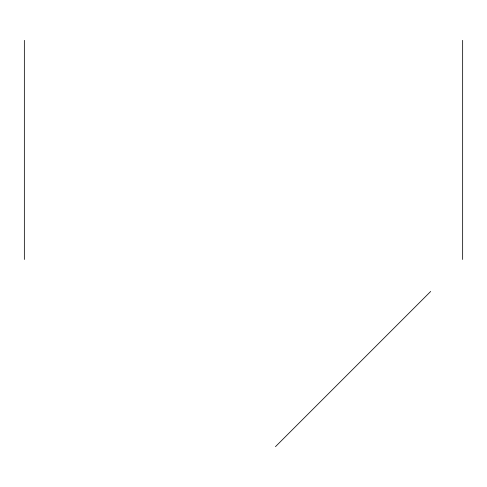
<?xml version="1.0" encoding="UTF-8"?>
<svg xmlns="http://www.w3.org/2000/svg" width="487" height="487" viewBox="0 0 487 487"><rect width="100%" height="100%" fill="white"/><g stroke="black" fill="none" stroke-linecap="round" stroke-linejoin="round"><path stroke-width="0.73" d="M275.459 446.67L430.691 291.439M462.65 40.33L462.65 259.48M24.35 40.33L24.35 259.48"/></g></svg>
